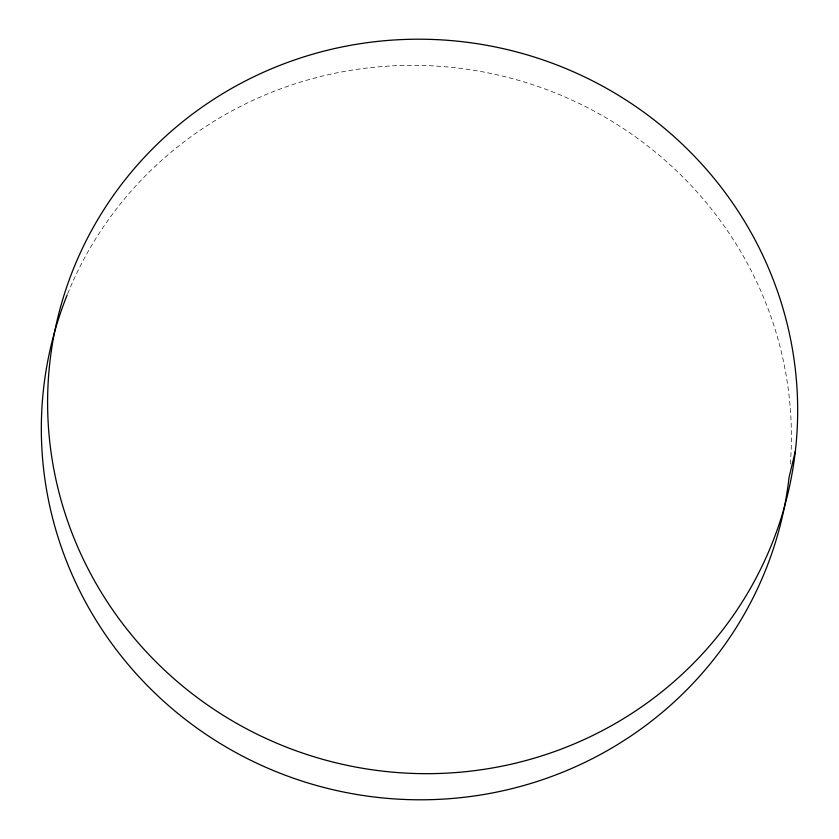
<?xml version="1.0" encoding="UTF-8"?>
<svg xmlns="http://www.w3.org/2000/svg" width="839" height="839" viewBox="0 0 839 839"><rect width="100%" height="100%" fill="white"/><g stroke="black" fill="none" stroke-linecap="round" stroke-linejoin="round"><path stroke-width="0.63" stroke-dasharray="4.2 3.15" d="M67.655 293.755A375.505 366.748 13.5 0 1 501.313 75.793A375.505 366.748 13.5 0 1 790.191 465.844"/><path stroke-width="1.26" d="M795.33 451.256L789.059 477.391A375.505 366.748 13.5 0 1 326.298 788.083A375.505 366.748 13.5 0 1 67.172 294.94M129.552 632.47A375.505 366.748 13.5 0 0 771.828 544.06A375.505 366.748 13.5 0 0 366.528 42.768A375.505 366.748 13.5 0 0 129.552 632.47"/></g></svg>
